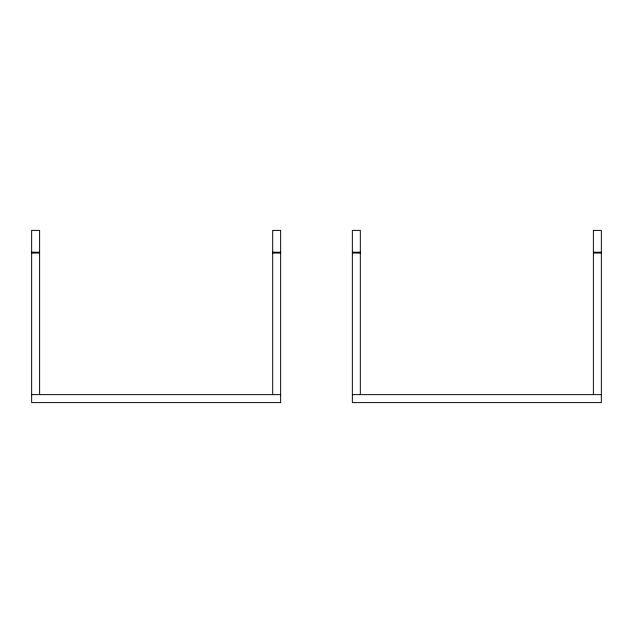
<?xml version="1.0" encoding="UTF-8"?>
<svg xmlns="http://www.w3.org/2000/svg" width="633" height="633" viewBox="0 0 633 633"><rect width="100%" height="100%" fill="white"/><g stroke="black" fill="none" stroke-linecap="round" stroke-linejoin="round"><path stroke-width="0.95" d="M31.65 252.219L39.618 252.219M272.681 252.219L280.648 252.219M352.352 252.219L360.319 252.219M593.382 252.219L601.35 252.219M31.65 253.05L39.618 253.05M272.681 253.05L280.648 253.05M352.352 253.05L360.319 253.05M593.382 253.05L601.35 253.05M31.65 394.644L280.648 394.644M352.352 394.644L601.35 394.644M593.382 394.644L593.382 230.388L601.35 230.388L601.35 402.612L352.352 402.612L352.352 230.388L360.319 230.388L360.319 394.644M272.681 394.644L272.681 230.388L280.648 230.388L280.648 402.612L31.65 402.612L31.65 230.388L39.618 230.388L39.618 394.644"/></g></svg>
